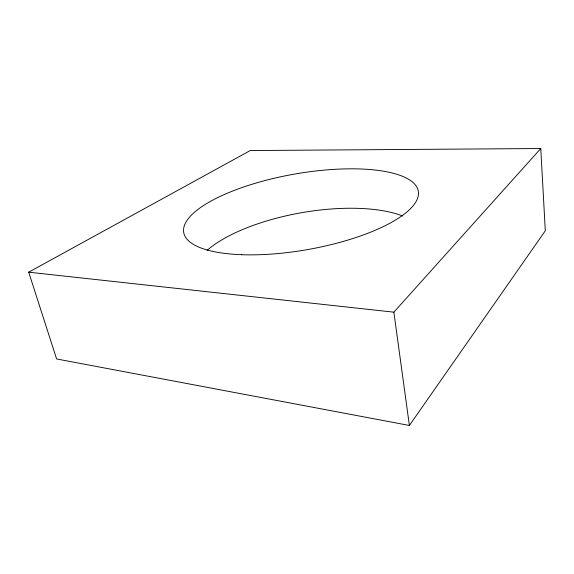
<?xml version="1.0" encoding="UTF-8"?>
<svg xmlns="http://www.w3.org/2000/svg" width="574" height="574" viewBox="0 0 574 574"><rect width="100%" height="100%" fill="white"/><g stroke="black" fill="none" stroke-linecap="round" stroke-linejoin="round"><path stroke-width="0.86" d="M409.384 425.47L545.3 230.784L540.765 148.53L250.242 150.553L28.7 272.184L56.611 358.958L409.384 425.47L393.872 312.17L540.765 148.53M28.7 272.184L393.872 312.17M207.178 250.278A116.5 43.473 -10 0 1 402.661 215.996M241.762 254.713A119.098 38.307 -10 0 0 418.489 193.524A119.098 38.307 -10 0 0 242.78 187.289A119.098 38.307 -10 0 0 241.762 254.713"/></g></svg>
